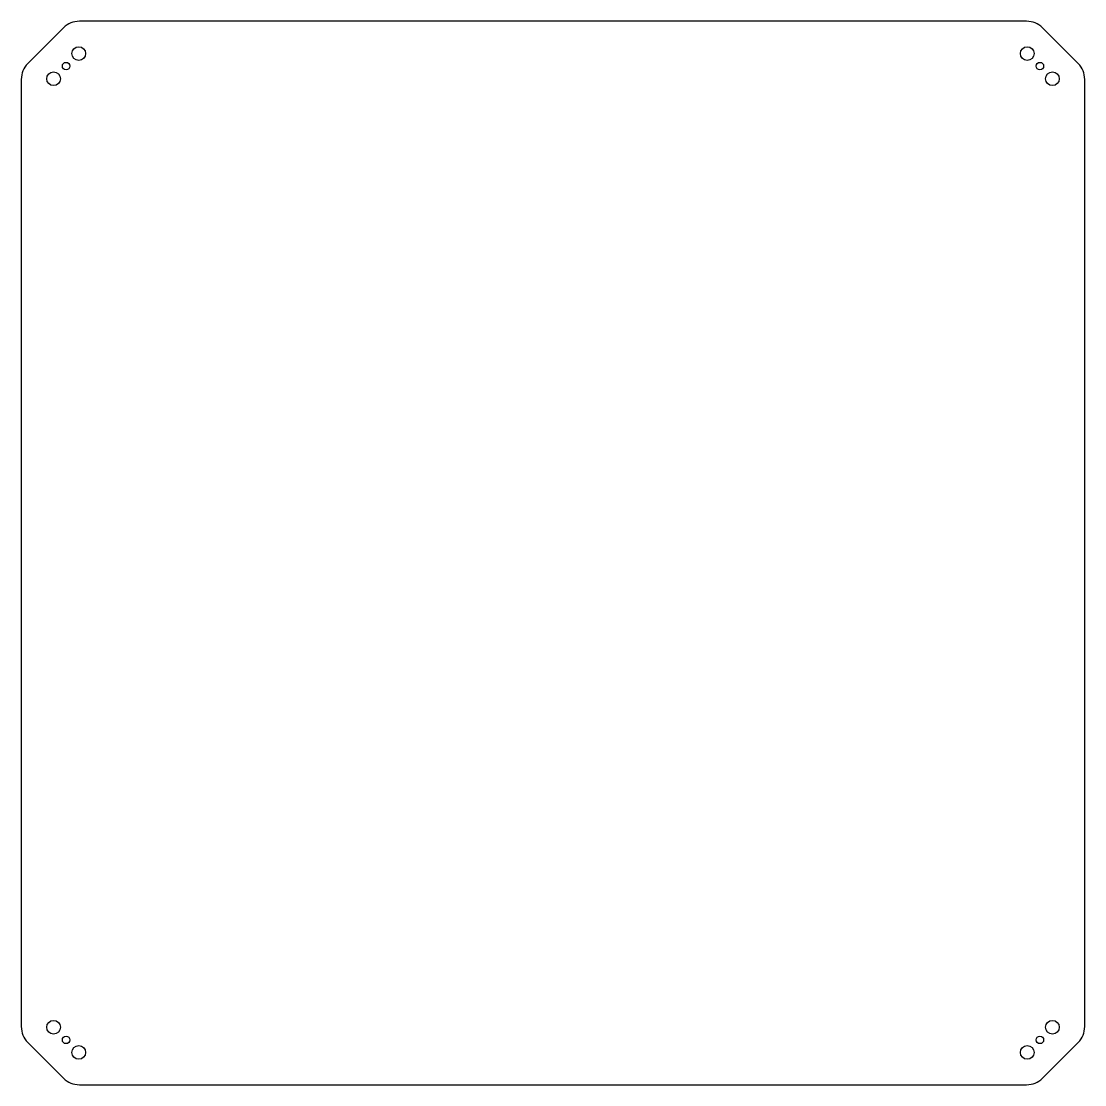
# Model space of a CAD drawing. Header units: millimetres. Extents: x -240 to 240, y -240 to 240.
import ezdxf

# ---------------------------------------------------------------- set-up
doc = ezdxf.new("R2010")
doc.units = ezdxf.units.MM

msp = doc.modelspace()

# ---------------------------------------------------------------- linework, layer by layer
at = {"color": 7, "linetype": 'Continuous', "lineweight": 25}
for p, q in [((-236.57, 220.41), (-220.41, 236.57)), ((213.34, 239.5), (-213.34, 239.5)), ((220.41, 236.57), (236.57, 220.41)), ((-239.5, 213.34), (-239.5, -213.34)), ((239.5, -213.34), (239.5, 213.34)), ((-220.41, -236.57), (-236.57, -220.41)), ((236.57, -220.41), (220.41, -236.57)), ((-213.34, -239.5), (213.34, -239.5))]:
    msp.add_line(p, q, dxfattribs=at)
for centre, radius in [((-213.64, 224.95), 3.1), ((213.64, 224.95), 3.1), ((-219.3, 219.3), 1.7), ((219.3, 219.3), 1.7), ((-224.95, 213.64), 3.1), ((224.95, 213.64), 3.1), ((-224.95, -213.64), 3.1), ((224.95, -213.64), 3.1), ((-219.3, -219.3), 1.7), ((219.3, -219.3), 1.7), ((-213.64, -224.95), 3.1), ((213.64, -224.95), 3.1)]:
    msp.add_circle(centre, radius, dxfattribs=at)
for centre, start, end in [((-213.34, 229.5), 90, 135), ((213.34, 229.5), 45, 90), ((-229.5, 213.34), 135, 180), ((229.5, 213.34), 0, 45), ((-229.5, -213.34), 180, 225), ((229.5, -213.34), 315, 0), ((-213.34, -229.5), 225, 270), ((213.34, -229.5), 270, 315)]:
    msp.add_arc(centre, 10, start, end, dxfattribs=at)

doc.saveas('drawing.dxf')
